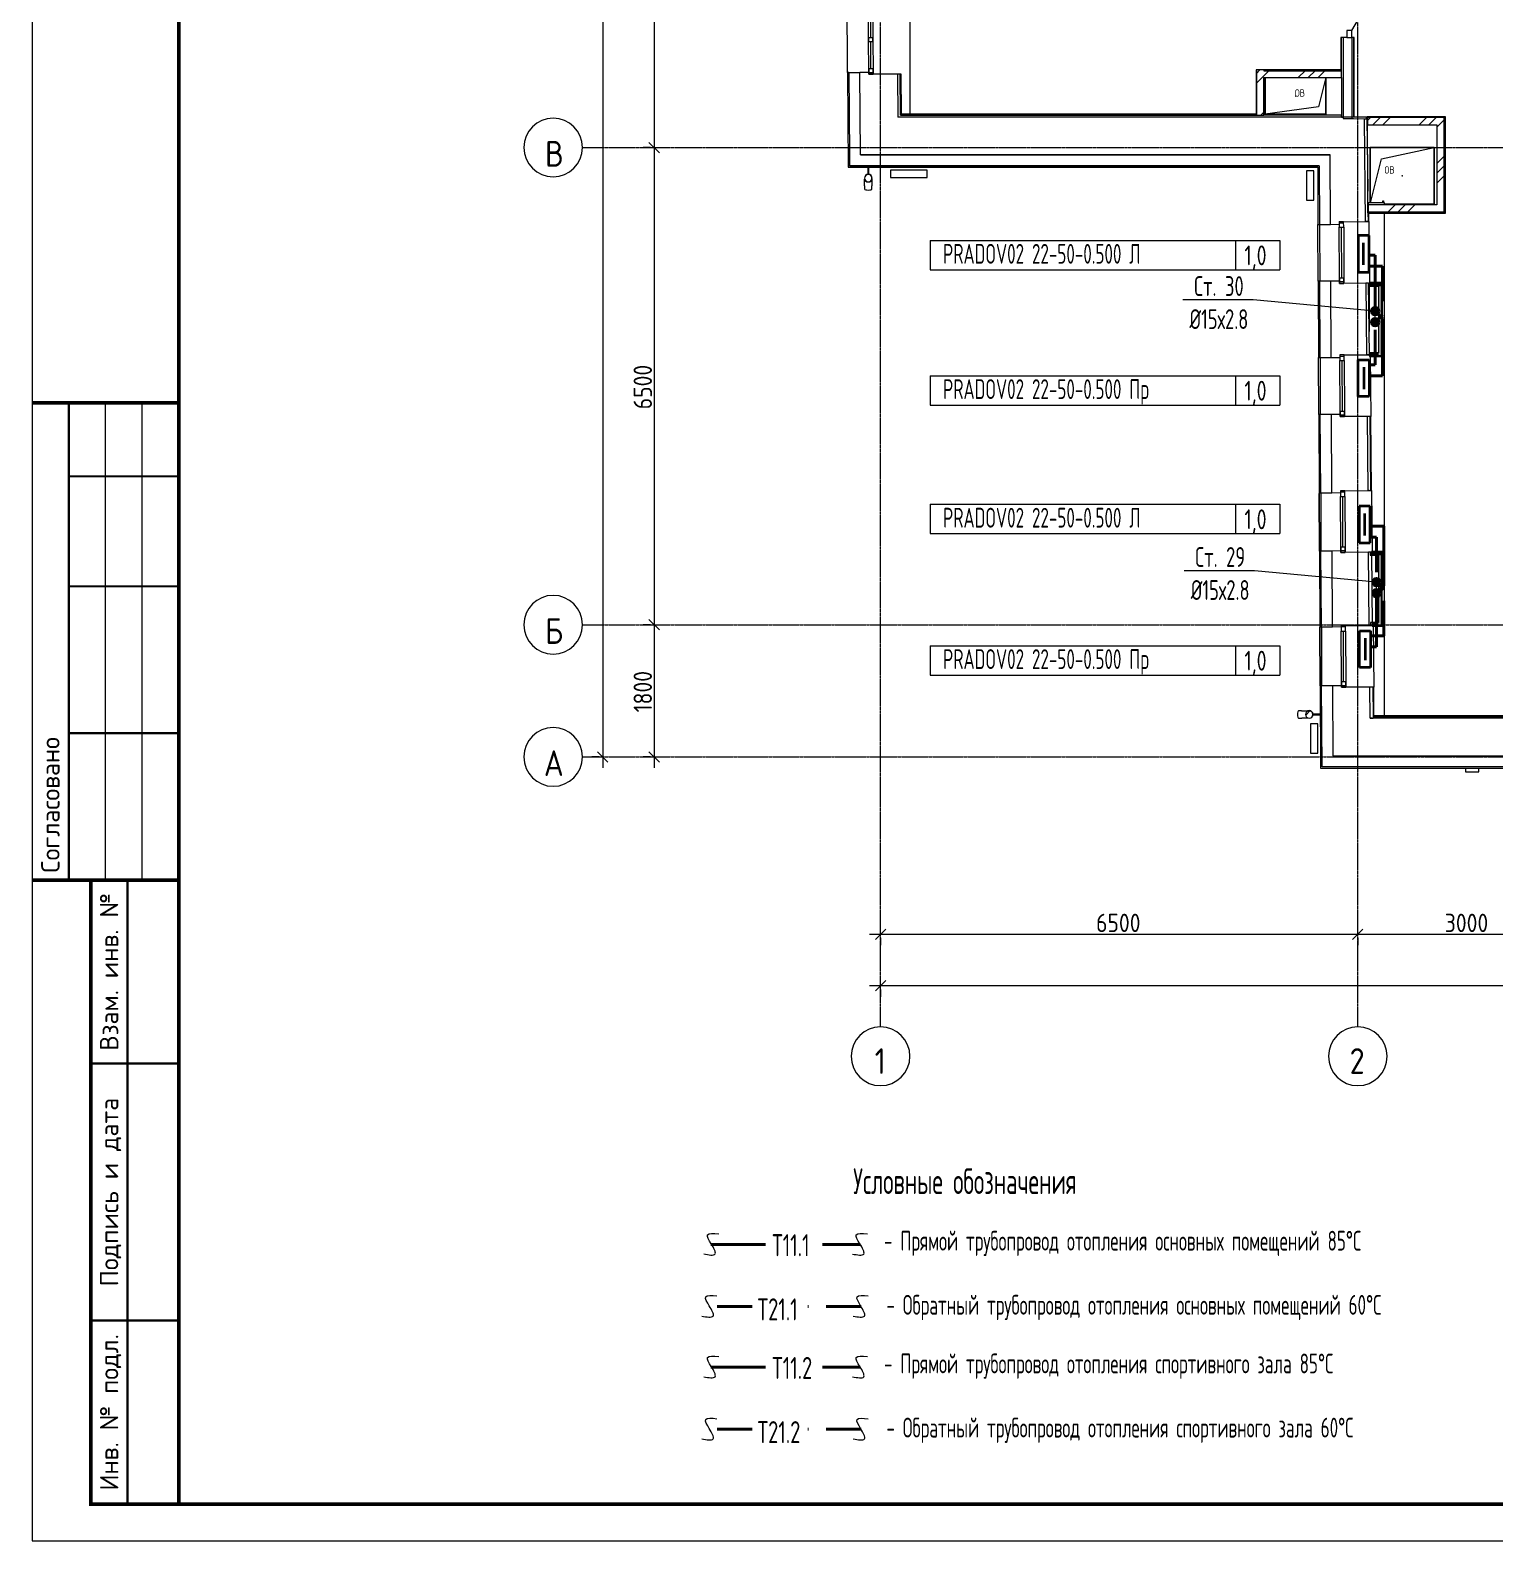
# Model space of a CAD drawing. Header units: millimetres. Extents: x -3929 to 624051, y 52832 to 514950.
# Drawn here: x 153576 to 173525, y 313246 to 333822 of the extents above; entities that cross this region are included whole.
import ezdxf
from ezdxf import colors
from ezdxf.entities.mleader import LeaderData, LeaderLine
from ezdxf.enums import TextEntityAlignment as Align
from ezdxf.math import Vec2, Vec3

# ---------------------------------------------------------------- set-up
doc = ezdxf.new("R2010")
doc.units = ezdxf.units.MM
doc.linetypes.add('ADSK_Линия сетки', pattern=[25, 20, -2.5, 0, -2.5])
doc.linetypes.add('Hidden', pattern=[7.14375, 4.7625, -2.38125])
for name, color, linetype in [('9_Форматы', 7, 'Continuous'), ('ПРИБОРЫ', 3, 'Continuous'), ('статистика приборов', 252, 'Continuous'), ('стояки', 7, 'Continuous')]:
    doc.layers.add(name, color=color, linetype=linetype)
for name, color, linetype, lineweight in [('_ Окна', 7, 'Continuous', 9), ('_надписи ОВ', 7, 'Continuous', 20), ('Аннотация', 7, 'Continuous', 18), ('Двери', 7, 'Continuous', 9), ('Обобщенные модели', 7, 'Continuous', 18), ('ОВ-О-Оборудование', 32, 'Continuous', 35), ('ОВ-рамка', 7, 'Continuous', 30), ('ОВ-ТЕКСТ', 7, 'Continuous', 25), ('Окна', 7, 'Continuous', 9), ('Оси', 253, 'Continuous', 9), ('Перекрытие', 7, 'Continuous', 18), ('Размеры', 7, 'Continuous', 9), ('Стены внутренние', 7, 'Continuous', 18), ('Стены наружные', 7, 'Continuous', 18), ('Стены несущие', 7, 'Continuous', 30), ('Стены отделка', 7, 'Continuous', 30), ('Стены перегородки', 7, 'Continuous', 30), ('Стены штриховка', 7, 'Continuous', 9)]:
    doc.layers.add(name, color=color, linetype=linetype, lineweight=lineweight)
for name, color, linetype, true_color in [('т11.1', 1, 'Continuous', 0xff0000), ('т11.2', 7, 'Continuous', 0x6d366d), ('т21.1', 5, 'Continuous', 0x0000ff), ('т21.2', 7, 'Continuous', 0x004285)]:
    doc.layers.add(name, color=color, linetype=linetype, true_color=true_color)
doc.styles.add('GOST Common', font='GOST_Common.ttf', dxfattribs={"width": 0.9, "height": 350})
doc.styles.add('GOST Common_1', font='GOST_Common.ttf', dxfattribs={"width": 0.9, "height": 250})
doc.styles.add('GOST Common_4', font='GOST_Common.ttf', dxfattribs={"width": 0.9, "height": 200})
doc.styles.add('ГОСТ', font='isocpeur.ttf', dxfattribs={"width": 0.8, "height": 250})
doc.styles.add('СТИЛЬ', font='simplex.shx', dxfattribs={"width": 0.65})

# ---------------------------------------------------------------- blocks, each defined once
blk = doc.blocks.new('*U2935')
at = {"layer": 'ОВ-О-Оборудование', "color": 32, "ltscale": 0.1, "true_color": 0xcd6928}
for p, q in [((250, 75), (-250, 75)), ((-250, 75), (-250, -75)), ((-150, 0), (150, 0)), ((250, -75), (250, 75)), ((-250, -75), (250, -75))]:
    blk.add_line(p, q, dxfattribs=at)
blk = doc.blocks.new('3 этаж')
at = {"layer": 'Стены внутренние', "lineweight": 0}
for points in [[(362681, -79880), (362721, -79880), (362721, -79840), (362551, -79840), (362551, -79880), (362648, -79880)], [(362720, -80828), (362721, -80828), (362721, -79880), (362681, -79880), (362681, -80828)], [(362681, -80828), (362681, -80788), (362556, -80788), (362556, -80814), (362553, -80815), (362553, -80828), (362660, -80828)], [(362625, -83545), (362720, -83545), (362720, -83505), (362584, -83505), (362585, -83545), (362594, -83545)], [(362720, -84500), (362720, -83545), (362680, -83545), (362680, -84500), (362685, -84500)], [(362656, -84500), (362680, -84500), (362680, -84460), (362594, -84460), (362594, -84499), (362594, -84500)]]:
    blk.add_hatch(color=253, dxfattribs=at).paths.add_polyline_path(points)
at = {"color": 253, "linetype": 'ByBlock', "lineweight": 0}
for p, q in [((352743, -77922), (352885, -78063)), ((352885, -78063), (352743, -77922)), ((352743, -84422), (352885, -84563)), ((352885, -84563), (352743, -84422)), ((352043, -86222), (352185, -86363)), ((352743, -86222), (352885, -86363)), ((355968, -88637), (355827, -88779)), ((362327, -88779), (362468, -88637)), ((362468, -88637), (362327, -88779)), ((355968, -89337), (355827, -89479))]:
    blk.add_line(p, q, dxfattribs=at)
at = {"layer": '_ Окна', "color": 253, "lineweight": 0}
for p, q in [((355764, -76493), (355759, -75673)), ((355734, -76493), (355794, -76493)), ((355734, -76553), (355734, -76493)), ((355794, -76493), (355794, -76553)), ((355794, -76553), (355734, -76553)), ((355767, -76913), (355764, -76553)), ((355737, -76913), (355797, -76913)), ((355737, -76993), (355737, -76913)), ((355797, -76913), (355797, -76993)), ((355797, -76973), (355737, -76973)), ((355797, -76993), (355737, -76993)), ((362205, -79002), (362145, -79002)), ((362145, -79002), (362146, -79078)), ((362206, -79078), (362205, -79002)), ((362205, -79022), (362145, -79022)), ((362146, -79078), (362206, -79078)), ((362179, -79766), (362176, -79078)), ((362149, -79766), (362209, -79766)), ((362149, -79842), (362149, -79766)), ((362209, -79822), (362149, -79822)), ((362209, -79766), (362209, -79842)), ((362209, -79842), (362149, -79842)), ((362214, -80817), (362154, -80817)), ((362154, -80817), (362154, -80893)), ((362214, -80837), (362154, -80837)), ((362214, -80893), (362214, -80817)), ((362154, -80893), (362214, -80893)), ((362188, -81581), (362184, -80893)), ((362158, -81581), (362218, -81581)), ((362158, -81657), (362158, -81581)), ((362218, -81637), (362158, -81637)), ((362218, -81657), (362158, -81657)), ((362218, -81581), (362218, -81657)), ((362223, -82667), (362163, -82667)), ((362163, -82667), (362163, -82743)), ((362223, -82687), (362163, -82687)), ((362223, -82743), (362223, -82667)), ((362163, -82743), (362223, -82743)), ((362196, -83431), (362193, -82743)), ((362166, -83431), (362226, -83431)), ((362167, -83507), (362166, -83431)), ((362227, -83487), (362167, -83487)), ((362227, -83507), (362167, -83507)), ((362226, -83431), (362227, -83507)), ((362231, -84502), (362171, -84502)), ((362171, -84502), (362172, -84578)), ((362232, -84522), (362172, -84522)), ((362232, -84578), (362231, -84502)), ((362172, -84578), (362232, -84578)), ((362205, -85266), (362202, -84578)), ((362175, -85266), (362235, -85266)), ((362175, -85342), (362175, -85266)), ((362235, -85322), (362175, -85322)), ((362235, -85342), (362175, -85342)), ((362235, -85266), (362235, -85342))]:
    blk.add_line(p, q, dxfattribs=at)
at = {"layer": 'Двери', "color": 253, "lineweight": 0}
for p, q in [((362318, -76398), (362466, -76143)), ((362318, -76398), (362248, -76398)), ((362248, -76398), (362248, -76493)), ((362248, -76493), (362318, -76493)), ((362318, -76493), (362318, -76398))]:
    blk.add_line(p, q, dxfattribs=at)
at = {"layer": 'Обобщенные модели', "color": 253, "lineweight": 0}
for p, q in [((361138, -77539), (361138, -77039)), ((361138, -77039), (361138, -77539)), ((361965, -77039), (361865, -77439)), ((361965, -77039), (361965, -77539)), ((361965, -77539), (361965, -77039)), ((361865, -77439), (361138, -77539)), ((361965, -77539), (361138, -77539)), ((361138, -77539), (361965, -77539)), ((362568, -78746), (362568, -77992)), ((362568, -77992), (363438, -77992)), ((363438, -77992), (362568, -77992)), ((362568, -77992), (362568, -78746)), ((362572, -78746), (362722, -78146)), ((362722, -78146), (363438, -77992)), ((363438, -77992), (363438, -78762)), ((363438, -78762), (363438, -77992)), ((355726, -78259), (355726, -78358)), ((355736, -78358), (355736, -78259)), ((355681, -78424), (355681, -78422)), ((355681, -78427), (355681, -78424)), ((355681, -78430), (355681, -78427)), ((355681, -78433), (355681, -78430)), ((355681, -78436), (355681, -78433)), ((355681, -78440), (355681, -78436)), ((355681, -78444), (355681, -78440)), ((355681, -78448), (355681, -78444)), ((355681, -78452), (355681, -78448)), ((355681, -78456), (355681, -78452)), ((355681, -78461), (355681, -78456)), ((355681, -78465), (355681, -78461)), ((355681, -78470), (355681, -78465)), ((355681, -78475), (355681, -78470)), ((355681, -78480), (355681, -78475)), ((355681, -78485), (355681, -78480)), ((355681, -78490), (355681, -78485)), ((355681, -78496), (355681, -78490)), ((355681, -78501), (355681, -78496)), ((355681, -78507), (355681, -78501)), ((355681, -78512), (355681, -78507)), ((355681, -78512), (355681, -78555)), ((355781, -78422), (355781, -78423)), ((355781, -78423), (355781, -78426)), ((355781, -78426), (355781, -78429)), ((355781, -78429), (355781, -78432)), ((355781, -78432), (355781, -78435)), ((355781, -78435), (355781, -78438)), ((355781, -78438), (355781, -78442)), ((355781, -78442), (355781, -78446)), ((355781, -78446), (355781, -78450)), ((355781, -78450), (355781, -78454)), ((355781, -78454), (355781, -78459)), ((355781, -78459), (355781, -78463)), ((355781, -78463), (355781, -78468)), ((355781, -78468), (355781, -78473)), ((355781, -78473), (355781, -78478)), ((355781, -78478), (355781, -78483)), ((355781, -78483), (355781, -78488)), ((355781, -78488), (355781, -78493)), ((355781, -78493), (355781, -78499)), ((355781, -78499), (355781, -78504)), ((355781, -78504), (355781, -78510)), ((355781, -78510), (355781, -78512)), ((355781, -78555), (355781, -78512)), ((363438, -78762), (362764, -78762)), ((362764, -78762), (363438, -78762)), ((361633, -85665), (361591, -85665)), ((361591, -85765), (361634, -85765)), ((361633, -85665), (361639, -85665)), ((361636, -85765), (361634, -85765)), ((361642, -85765), (361636, -85765)), ((361639, -85665), (361645, -85665)), ((361647, -85765), (361642, -85765)), ((361645, -85665), (361650, -85665)), ((361653, -85765), (361647, -85765)), ((361650, -85665), (361655, -85665)), ((361658, -85765), (361653, -85765)), ((361655, -85665), (361661, -85665)), ((361663, -85765), (361658, -85765)), ((361661, -85665), (361666, -85665)), ((361668, -85765), (361663, -85765)), ((361666, -85665), (361671, -85665)), ((361673, -85765), (361668, -85765)), ((361671, -85665), (361676, -85665)), ((361678, -85765), (361673, -85765)), ((361676, -85665), (361681, -85664)), ((361683, -85764), (361678, -85765)), ((361681, -85664), (361685, -85664)), ((361688, -85764), (361683, -85764)), ((361685, -85664), (361690, -85664)), ((361692, -85764), (361688, -85764)), ((361690, -85664), (361694, -85664)), ((361696, -85764), (361692, -85764)), ((361694, -85664), (361698, -85664)), ((361700, -85764), (361696, -85764)), ((361698, -85664), (361702, -85664)), ((361704, -85764), (361700, -85764)), ((361702, -85664), (361706, -85664)), ((361708, -85764), (361704, -85764)), ((361706, -85664), (361709, -85664)), ((361711, -85764), (361708, -85764)), ((361709, -85664), (361713, -85664)), ((361715, -85764), (361711, -85764)), ((361713, -85664), (361716, -85664)), ((361718, -85764), (361715, -85764)), ((361716, -85664), (361719, -85664)), ((361720, -85764), (361718, -85764)), ((361719, -85664), (361722, -85664)), ((361723, -85764), (361720, -85764)), ((361722, -85664), (361724, -85664)), ((361724, -85764), (361723, -85764)), ((361887, -85709), (361788, -85709)), ((361788, -85719), (361887, -85719))]:
    blk.add_line(p, q, dxfattribs=at)
at = {"layer": 'Обобщенные модели', "color": 253, "linetype": 'Continuous', "lineweight": 0}
blk.add_line((361689, -85723), (361747, -85665), dxfattribs=at)
at = {"layer": 'Обобщенные модели', "color": 253, "lineweight": 0}
for centre, radius, start, end in [((361551, -77289), 2.5, 0, 180), ((361551, -77289), 2.5, 120, 180), ((361551, -77289), 2.5, 180, 0), ((361551, -77289), 2.5, 240, 345), ((361551, -77289), 2.5, 15, 90), ((355731, -78409), 52, 90, 270), ((355731, -78409), 50, 90, 270), ((355731, -78409), 52, 270, 90), ((355731, -78409), 50, 270, 90), ((363003, -78377), 2.5, 0, 180), ((363003, -78377), 2.5, 60, 165), ((363003, -78377), 2.5, 180, 0), ((363003, -78377), 2.5, 195, 270), ((363003, -78377), 2.5, 300, 0), ((361737, -85714), 52, 0.2725, 180.2725), ((361737, -85714), 52, 180.2725, 0.2725), ((361737, -85714), 50, 0.2725, 180.2725), ((361737, -85714), 50, 180.2725, 0.2725)]:
    blk.add_arc(centre, radius, start, end, dxfattribs=at)
for centre, major_axis, start_param, end_param in [((355731, -78555), (50, 0), 3.141593, 4.712389), ((355731, -78555), (50, 0), 4.712389, 6.283185), ((361591, -85715), (0.2, -50), 3.141593, 4.712389), ((361591, -85715), (0.2, -50), 4.712389, 6.283185)]:
    blk.add_ellipse(centre, major_axis=major_axis, ratio=0.309017, start_param=start_param, end_param=end_param, dxfattribs=at)
at = {"layer": 'Окна', "color": 253, "lineweight": 0}
for p, q in [((355734, -76493), (355729, -75673)), ((355789, -75673), (355794, -76493)), ((355734, -76493), (355734, -76553)), ((355794, -76553), (355794, -76493)), ((355737, -76913), (355734, -76553)), ((355794, -76553), (355797, -76913)), ((355737, -76913), (355737, -76993)), ((355797, -76993), (355797, -76913)), ((355737, -76993), (355797, -76993)), ((362145, -79002), (362146, -79078)), ((362205, -79002), (362145, -79002)), ((362206, -79078), (362205, -79002)), ((362149, -79766), (362146, -79078)), ((362206, -79078), (362209, -79766)), ((362149, -79766), (362149, -79842)), ((362209, -79842), (362209, -79766)), ((362149, -79842), (362209, -79842)), ((362154, -80817), (362154, -80893)), ((362214, -80817), (362154, -80817)), ((362214, -80893), (362214, -80817)), ((362158, -81581), (362154, -80893)), ((362214, -80893), (362218, -81581)), ((362158, -81581), (362158, -81657)), ((362158, -81657), (362218, -81657)), ((362218, -81657), (362218, -81581)), ((362163, -82667), (362163, -82743)), ((362223, -82667), (362163, -82667)), ((362223, -82743), (362223, -82667)), ((362166, -83431), (362163, -82743)), ((362223, -82743), (362226, -83431)), ((362166, -83431), (362167, -83507)), ((362167, -83507), (362227, -83507)), ((362227, -83507), (362226, -83431)), ((362171, -84502), (362172, -84578)), ((362231, -84502), (362171, -84502)), ((362232, -84578), (362231, -84502)), ((362175, -85266), (362172, -84578)), ((362232, -84578), (362235, -85266)), ((362175, -85266), (362175, -85342)), ((362175, -85342), (362235, -85342)), ((362235, -85342), (362235, -85266))]:
    blk.add_line(p, q, dxfattribs=at)
at = {"layer": 'Оси', "color": 253, "linetype": 'ADSK_Линия сетки', "lineweight": 0}
for p, q in [((355898, -89970), (355898, -42177)), ((362398, -89970), (362398, -42931)), ((351839, -77992), (418403, -77992)), ((351839, -84492), (413046, -84492)), ((351839, -86292), (413046, -86292))]:
    blk.add_line(p, q, dxfattribs=at)
at = {"layer": 'Оси', "color": 253, "lineweight": 0}
for centre, start, end in [((351439, -77992), 90, 270), ((351439, -77992), 270, 90), ((351439, -84492), 90, 270), ((351439, -84492), 270, 90), ((351439, -86292), 90, 270), ((351439, -86292), 270, 90), ((355898, -90370), 0, 180), ((362398, -90370), 0, 180), ((355898, -90370), 180, 0), ((362398, -90370), 180, 0)]:
    blk.add_arc(centre, 400, start, end, dxfattribs=at)
at = {"layer": 'Перекрытие', "color": 253, "lineweight": 0}
for p, q in [((356300, -77537), (356300, -75182)), ((355797, -76986), (356165, -76986)), ((356165, -76986), (356165, -76991)), ((362764, -78746), (362538, -78746)), ((362538, -78746), (362538, -78774)), ((362764, -78774), (362764, -78746)), ((362764, -85734), (362764, -78884)), ((362553, -79880), (362553, -80498))]:
    blk.add_line(p, q, dxfattribs=at)
at = {"layer": 'Размеры', "color": 253, "lineweight": 0}
for p, q in [((352114, -43092), (352114, -86442)), ((352814, -73192), (352814, -78142)), ((352814, -77842), (352814, -84642)), ((352764, -77992), (352664, -77992)), ((352764, -77992), (352664, -77992)), ((352814, -84342), (352814, -86442)), ((352764, -84492), (352664, -84492)), ((352764, -84492), (352664, -84492)), ((352064, -86292), (351964, -86292)), ((352764, -86292), (352664, -86292)), ((355748, -88708), (362548, -88708)), ((355898, -88758), (355898, -88858)), ((362248, -88708), (365548, -88708)), ((362398, -88758), (362398, -88858)), ((362398, -88758), (362398, -88858)), ((355748, -89408), (417898, -89408)), ((355898, -89458), (355898, -89558))]:
    blk.add_line(p, q, dxfattribs=at)
at = {"layer": 'Стены внутренние', "color": 253, "linetype": 'Continuous', "lineweight": 0}
for p, q in [((361018, -76981), (361066, -76933)), ((361118, -77016), (361189, -76944)), ((361588, -77039), (361686, -76942)), ((361723, -77039), (361821, -76941)), ((361858, -77039), (361957, -76940)), ((361018, -77116), (361118, -77016)), ((361078, -77549), (361118, -77509)), ((362529, -77625), (362570, -77584)), ((362605, -77684), (362705, -77584)), ((362740, -77684), (362840, -77584)), ((363233, -77684), (363333, -77584)), ((363368, -77684), (363468, -77584)), ((363474, -77713), (363574, -77613)), ((363474, -78207), (363574, -78107)), ((363474, -78342), (363574, -78242)), ((363474, -78477), (363574, -78377)), ((362807, -78874), (362907, -78774)), ((362942, -78874), (363042, -78774)), ((363077, -78874), (363177, -78774)), ((363589, -78633), (363575, -78657)), ((363570, -78874), (363574, -78870))]:
    blk.add_line(p, q, dxfattribs=at)
at = {"layer": 'Стены внутренние', "color": 253, "lineweight": 0}
for p, q in [((362738, -78746), (362738, -78717)), ((362738, -78717), (362750, -78717)), ((362750, -78717), (362750, -78746)), ((362506, -79839), (362506, -79840)), ((362525, -81654), (362525, -81655)), ((362544, -83504), (362544, -83505)), ((362563, -85339), (362563, -85340))]:
    blk.add_line(p, q, dxfattribs=at)
at = {"layer": 'Стены наружные', "color": 253, "lineweight": 0}
for p, q in [((355448, -76968), (355439, -75204)), ((362550, -79000), (362558, -79828)), ((361858, -79813), (361854, -79038)), ((361855, -79038), (361854, -79038)), ((361859, -79813), (361855, -79038)), ((361875, -79038), (361879, -79813)), ((361859, -79813), (361858, -79813)), ((362546, -79840), (362551, -79840)), ((361867, -81628), (361863, -80853)), ((361864, -80853), (361863, -80853)), ((361868, -81628), (361864, -80853)), ((361884, -80853), (361888, -81628)), ((362569, -80840), (362577, -81655)), ((361868, -81628), (361867, -81628)), ((361876, -83488), (361872, -82704)), ((361872, -82704), (361873, -82704)), ((361873, -82693), (361877, -83488)), ((361893, -82693), (361897, -83488)), ((362587, -82665), (362596, -83493)), ((361877, -83488), (361876, -83488)), ((361884, -85323), (361881, -84523)), ((361881, -84523), (361882, -84523)), ((361882, -84518), (361885, -85323)), ((361902, -84518), (361905, -85323)), ((362606, -84512), (362615, -85340)), ((361885, -85323), (361884, -85323))]:
    blk.add_line(p, q, dxfattribs=at)
at = {"layer": 'Стены несущие', "color": 253, "lineweight": 0}
for p, q in [((361018, -76933), (361018, -77549)), ((361118, -76933), (361018, -76933)), ((361118, -76933), (361118, -76945)), ((362178, -76939), (361118, -76939)), ((362178, -77039), (362178, -76939)), ((355737, -76968), (355617, -76969)), ((355624, -78089), (355617, -76969)), ((356127, -76991), (355797, -76993)), ((356127, -76991), (356131, -77579)), ((361118, -77039), (362178, -77039)), ((361118, -77549), (361118, -77039)), ((361018, -77549), (361118, -77549)), ((362529, -77579), (356131, -77579)), ((362483, -77600), (362523, -77600)), ((362483, -77600), (362498, -78999)), ((362523, -77600), (362533, -78587)), ((362533, -78587), (362529, -77579)), ((363574, -77584), (362529, -77584)), ((362529, -77584), (362529, -77684)), ((362529, -77684), (363474, -77684)), ((363474, -77684), (363474, -78774)), ((363574, -78874), (363574, -77584)), ((355624, -78089), (362021, -78089)), ((362025, -79038), (362021, -78089)), ((363474, -78774), (362538, -78774)), ((362538, -78774), (362538, -78874)), ((362145, -79001), (362145, -79002)), ((362205, -79002), (362535, -79000)), ((362498, -78999), (362498, -78999)), ((362535, -78999), (362498, -78999)), ((362535, -79000), (362535, -78999)), ((362538, -78874), (363574, -78874)), ((362025, -79038), (362145, -79037)), ((362149, -79812), (362029, -79813)), ((362034, -80853), (362029, -79813)), ((362506, -79840), (362209, -79842)), ((362506, -79840), (362516, -80814)), ((362034, -80853), (362154, -80852)), ((362154, -80816), (362154, -80817)), ((362214, -80817), (362544, -80815)), ((362516, -80814), (362516, -80814)), ((362544, -80814), (362516, -80814)), ((362544, -80815), (362544, -80814)), ((362158, -81627), (362038, -81628)), ((362043, -82693), (362038, -81628)), ((362525, -81655), (362218, -81657)), ((362525, -81655), (362535, -82664)), ((362043, -82693), (362163, -82692)), ((362223, -82667), (362553, -82665)), ((362553, -82664), (362535, -82664)), ((362553, -82665), (362553, -82664)), ((362167, -83487), (362047, -83488)), ((362052, -84518), (362047, -83488)), ((362544, -83505), (362227, -83507)), ((362554, -84499), (362544, -83505)), ((362052, -84518), (362172, -84517)), ((362231, -84502), (362561, -84500)), ((362561, -84499), (362554, -84499)), ((362561, -84500), (362561, -84499)), ((362175, -85322), (362055, -85323)), ((362055, -85323), (362060, -86276)), ((362563, -85340), (362235, -85342)), ((362567, -85766), (362563, -85340)), ((369516, -85766), (362567, -85766)), ((362060, -86276), (370076, -86276))]:
    blk.add_line(p, q, dxfattribs=at)
at = {"layer": 'Стены отделка', "color": 253, "lineweight": 0}
for p, q in [((362198, -76493), (362166, -76493)), ((362166, -76493), (362166, -76933)), ((362178, -76598), (362178, -76493)), ((362318, -76493), (362318, -76493)), ((362350, -76493), (362318, -76493)), ((362338, -76493), (362338, -76598)), ((362350, -77579), (362350, -76493)), ((361012, -76935), (361012, -77537)), ((361018, -76933), (361014, -76933)), ((361024, -76945), (361018, -76945)), ((361024, -77549), (361024, -76945)), ((362166, -76933), (361118, -76933)), ((361118, -76945), (362178, -76945)), ((355468, -76968), (355448, -76968)), ((355448, -76968), (355455, -78259)), ((355467, -76970), (355617, -76969)), ((355468, -76970), (355468, -76968)), ((356179, -76991), (356127, -76991)), ((356182, -77537), (356179, -76991)), ((362178, -77039), (362178, -77580)), ((356130, -77549), (356131, -77549)), ((356131, -77549), (356131, -77579)), ((356170, -77549), (361018, -77549)), ((361012, -77537), (356182, -77537)), ((362178, -77549), (361118, -77549)), ((362178, -77579), (362178, -77549)), ((362178, -77580), (362198, -77580)), ((362318, -77597), (362338, -77597)), ((362518, -77581), (362338, -77577)), ((362338, -77597), (362518, -77601)), ((362518, -77601), (362518, -77581)), ((363591, -77572), (362528, -77572)), ((362528, -77572), (362529, -77579)), ((362529, -77584), (362529, -77584)), ((363591, -78884), (363591, -77572)), ((355474, -78089), (355475, -78239)), ((355475, -78239), (355474, -78089)), ((361871, -78089), (355624, -78089)), ((362021, -78089), (361871, -78090)), ((361871, -78090), (361871, -78089)), ((355455, -78259), (361852, -78259)), ((355475, -78239), (361872, -78239)), ((361852, -78239), (355475, -78239)), ((356535, -78302), (356035, -78302)), ((356035, -78302), (356035, -78402)), ((356535, -78402), (356535, -78302)), ((361798, -78310), (361698, -78310)), ((361698, -78310), (361698, -78710)), ((361798, -78710), (361798, -78310)), ((361872, -78239), (361852, -78239)), ((361852, -78259), (361855, -79038)), ((361872, -78239), (361875, -79038)), ((356035, -78402), (356535, -78402)), ((362536, -78882), (362533, -78587)), ((361698, -78710), (361798, -78710)), ((362498, -78999), (362498, -79000)), ((362535, -79000), (362550, -79000)), ((363574, -78872), (362536, -78872)), ((362538, -79000), (362538, -78999)), ((362548, -78884), (363591, -78884)), ((362550, -79000), (362548, -78884)), ((361855, -79038), (362025, -79038)), ((361859, -79813), (361864, -80853)), ((362029, -79813), (361859, -79813)), ((361884, -80853), (361879, -79813)), ((362731, -79828), (362558, -79828)), ((362558, -79828), (362558, -79840)), ((362733, -80838), (362733, -79830)), ((362546, -79840), (362506, -79840)), ((362556, -80815), (362546, -79840)), ((362551, -79840), (362551, -79880)), ((362551, -79840), (362721, -79840)), ((362551, -79880), (362681, -79880)), ((362681, -79880), (362681, -80788)), ((362721, -80828), (362721, -79840)), ((361864, -80853), (362034, -80853)), ((362516, -80814), (362516, -80815)), ((362544, -80815), (362556, -80815)), ((362681, -80788), (362553, -80788)), ((362553, -80788), (362553, -80828)), ((362721, -80828), (362553, -80828)), ((362556, -80828), (362557, -80840)), ((362557, -80840), (362731, -80840)), ((361868, -81628), (361873, -82693)), ((362038, -81628), (361868, -81628)), ((361893, -82693), (361888, -81628)), ((362577, -81655), (362525, -81655)), ((362587, -82665), (362577, -81655)), ((361873, -82693), (362043, -82693)), ((362535, -82664), (362535, -82665)), ((362553, -82665), (362587, -82665)), ((362575, -82665), (362575, -82664)), ((361877, -83488), (361882, -84518)), ((362047, -83488), (361877, -83488)), ((361902, -84518), (361897, -83488)), ((362584, -83505), (362544, -83505)), ((362569, -83505), (362569, -83545)), ((362569, -83505), (362720, -83505)), ((362730, -83493), (362584, -83493)), ((362584, -83493), (362584, -83505)), ((362584, -83505), (362594, -84512)), ((362720, -84500), (362720, -83505)), ((362732, -84510), (362732, -83495)), ((362569, -83545), (362680, -83545)), ((362680, -83545), (362680, -84460)), ((361882, -84518), (362052, -84518)), ((362554, -84499), (362554, -84500)), ((362561, -84500), (362594, -84500)), ((362680, -84460), (362570, -84460)), ((362570, -84460), (362570, -84500)), ((362720, -84500), (362570, -84500)), ((362594, -84512), (362730, -84512)), ((361885, -85323), (361891, -86446)), ((362055, -85323), (361885, -85323)), ((361911, -86426), (361905, -85323)), ((362615, -85340), (362563, -85340)), ((362619, -85746), (362615, -85340)), ((362567, -85766), (362607, -85766)), ((367325, -85734), (362607, -85734)), ((362607, -85766), (362607, -85766)), ((362619, -85746), (367337, -85746)), ((361852, -85843), (361752, -85843)), ((361752, -85843), (361752, -86243)), ((361852, -86243), (361852, -85843)), ((361752, -86243), (361852, -86243)), ((361891, -86446), (370246, -86446)), ((370226, -86426), (361911, -86426)), ((363867, -86446), (363867, -86496)), ((363867, -86496), (364047, -86496)), ((364047, -86496), (364047, -86446))]:
    blk.add_line(p, q, dxfattribs=at)
at = {"layer": 'Стены перегородки', "color": 253, "lineweight": 0}
for p, q in [((362198, -76493), (362198, -77597)), ((362248, -76493), (362198, -76493)), ((362318, -76493), (362318, -77597)), ((362198, -77597), (362318, -77597))]:
    blk.add_line(p, q, dxfattribs=at)
at = {"layer": 'Стены штриховка', "color": 253, "lineweight": 0}
for p, q in [((362168, -76493), (362168, -76935)), ((362348, -77579), (362348, -76493)), ((362178, -76939), (362178, -76598)), ((362338, -76598), (362338, -77579)), ((361014, -76933), (361012, -76933)), ((361012, -76933), (361012, -76935)), ((361018, -76935), (361012, -76935)), ((361014, -76933), (361014, -77539)), ((362168, -76935), (361118, -76935)), ((355467, -76970), (355474, -78089)), ((356170, -77549), (356167, -76991)), ((356180, -77539), (356177, -76991)), ((361014, -77539), (356180, -77539)), ((363589, -77574), (362528, -77574)), ((363589, -77584), (363574, -77584)), ((363589, -78884), (363589, -77572)), ((362536, -78882), (362538, -78999)), ((362546, -78882), (363589, -78882)), ((362548, -79000), (362546, -78882)), ((363574, -78872), (363589, -78872)), ((362733, -79830), (362558, -79830)), ((362731, -80840), (362731, -79828)), ((362733, -79828), (362731, -79828)), ((362733, -79830), (362733, -79828)), ((362567, -80838), (362733, -80838)), ((362567, -80840), (362567, -80838)), ((362731, -80840), (362733, -80840)), ((362733, -80840), (362733, -80838)), ((362575, -82664), (362565, -81655)), ((362585, -82665), (362575, -81655)), ((362594, -83495), (362594, -83493)), ((362732, -83495), (362594, -83495)), ((362730, -84512), (362730, -83493)), ((362732, -83493), (362730, -83493)), ((362732, -83495), (362732, -83493)), ((362604, -84510), (362732, -84510)), ((362604, -84512), (362604, -84510)), ((362730, -84512), (362732, -84512)), ((362732, -84512), (362732, -84510)), ((362603, -85340), (362607, -85746)), ((362617, -85746), (362613, -85340)), ((367327, -85736), (362607, -85736)), ((362607, -85746), (362619, -85746))]:
    blk.add_line(p, q, dxfattribs=at)
at = {"layer": 'Аннотация', "color": 253, "lineweight": 0, "style": 'GOST Common_4', "width": 0.9}
for p in [(361540, -77299), (362761, -78347)]:
    blk.add_text('ОВ', height=100, dxfattribs=at).set_placement(p)
at = {"layer": 'Оси', "color": 253, "lineweight": 0, "style": 'GOST Common', "width": 0.9}
for s, p in [('В', (351328, -78252)), ('Б', (351328, -84752)), ('А', (351312, -86552)), ('1', (355818, -90610)), ('2', (362287, -90610))]:
    blk.add_text(s, height=350, dxfattribs=at).set_placement(p)
at = {"layer": 'Размеры', "color": 253, "lineweight": 0, "style": 'GOST Common_1', "width": 0.9}
for s, p in [('6500', (352784, -81557)), ('1800', (352784, -85685))]:
    blk.add_text(s, height=250, rotation=90, dxfattribs=at).set_placement(p)
for s, p in [('6500', (358833, -88678)), ('3000', (363583, -88678))]:
    blk.add_text(s, height=250, dxfattribs=at).set_placement(p)
blk = doc.blocks.new('*U2998')
at = {"layer": '9_Форматы', "color": 7, "linetype": 'Continuous', "lineweight": 9, "ltscale": 100}
blk.add_lwpolyline([(5, -5), (5, 589), (-836, 589), (-836, -5)], close=True, dxfattribs=at)
at = {"layer": '9_Форматы', "color": 7, "linetype": 'Continuous', "lineweight": 9, "ltscale": 100, "const_width": 0.5}
blk.add_lwpolyline([(0, 0), (0, 584), (-816, 584), (-816, 0)], close=True, dxfattribs=at)
at = {"layer": '9_Форматы', "color": 7, "linetype": 'Continuous', "lineweight": 9, "ltscale": 100}
for points, const_width in [([(-816, 150), (-836, 150)], 0.5), ([(-831, 85), (-831, 150)], 0.3), ([(-816, 140), (-831, 140)], 0.3), ([(-816, 125), (-831, 125)], 0.3), ([(-816, 105), (-831, 105)], 0.3), ([(-816, 85), (-836, 85)], 0.5), ([(-816, 0), (-828, 0), (-828, 85), (-828, 85)], 0.5), ([(-823, 0), (-823, 85)], 0.3), ([(-828, 60), (-816, 60)], 0.3), ([(-828, 25), (-816, 25)], 0.3)]:
    blk.add_lwpolyline(points, dxfattribs=dict(at, const_width=const_width))
for points in [[(-826, 85), (-826, 150)], [(-821, 85), (-821, 150)], [(-821, 85), (-821, 150)]]:
    blk.add_lwpolyline(points, dxfattribs=at)
at = {"layer": '9_Форматы', "color": 7, "linetype": 'Continuous', "lineweight": 9, "ltscale": 100, "style": 'ГОСТ'}
blk.add_text('Согласовано', height=2.5, rotation=90, dxfattribs=at).set_placement((-832.25, 86))
for s, p in [('Взам. инв. №', (-825.5, 72.5)), ('Подпись и дата', (-825.5, 42.5)), ('Инв. № подл.', (-825.5, 12.5))]:
    blk.add_text(s, height=2.5, rotation=90, dxfattribs=at).set_placement(p, align=Align.MIDDLE_CENTER)

msp = doc.modelspace()

# ---------------------------------------------------------------- hatches: boundary and pattern name
at = {"layer": 'т11.1', "lineweight": 40}
h = msp.add_hatch(color=256, dxfattribs=at)
h.dxf.hatch_style = 1
h.paths.add_polyline_path([(171945.826, 329994.305, 1), (171845.826, 329994.305, 1)])
h = msp.add_hatch(color=256, dxfattribs=at)
h.dxf.hatch_style = 1
h.paths.add_polyline_path([(171963.374, 326154.347, 1), (171863.374, 326154.347, 1)])
at = {"layer": 'т21.1', "lineweight": 40, "ltscale": 50}
h = msp.add_hatch(color=256, dxfattribs=at)
h.dxf.hatch_style = 1
h.paths.add_polyline_path([(171945.826, 329844.305, 1), (171845.826, 329844.305, 1)])
h = msp.add_hatch(color=256, dxfattribs=at)
h.dxf.hatch_style = 1
h.paths.add_polyline_path([(171963.374, 326304.347, 1), (171863.374, 326304.347, 1)])

# ---------------------------------------------------------------- linework, layer by layer
at = {"layer": '_надписи ОВ', "ltscale": 10}
for points in [[(162750.761, 317152.522), (162904.944, 317152.624), (162853.13, 317292.393), (162803.774, 317414.575), (162954.478, 317426.741)], [(164775.541, 317152.149), (164929.725, 317152.252), (164877.91, 317292.02), (164828.555, 317414.203), (164979.258, 317426.369)], [(162723.761, 316307.133), (162877.944, 316307.236), (162826.13, 316447.005), (162776.774, 316569.187), (162927.478, 316581.353)], [(164785.155, 316306.759), (164939.338, 316306.861), (164887.524, 316446.63), (164838.168, 316568.813), (164988.872, 316580.979)], [(162750.761, 315480.316), (162904.944, 315480.419), (162853.13, 315620.187), (162803.774, 315742.37), (162954.478, 315754.536)], [(164775.541, 315479.944), (164929.725, 315480.046), (164877.91, 315619.815), (164828.555, 315741.997), (164979.258, 315754.163)], [(162723.761, 314634.928), (162877.944, 314635.031), (162826.13, 314774.799), (162776.774, 314896.982), (162927.478, 314909.148)], [(164785.155, 314634.554), (164939.338, 314634.656), (164887.524, 314774.425), (164838.168, 314896.607), (164988.872, 314908.773)]]:
    msp.add_spline(points, degree=3, dxfattribs=at)
at = {"layer": 'ПРИБОРЫ', "color": 7, "lineweight": 15}
for p, q in [((165835.623, 330959.303), (170595.243, 330959.303)), ((165835.623, 330959.303), (170595.243, 330959.303)), ((165835.623, 330959.303), (165835.623, 330559.303)), ((169995.243, 330959.303), (169995.243, 330559.303)), ((170595.243, 330959.303), (170595.243, 330559.303)), ((165835.623, 330559.303), (170595.243, 330559.303)), ((165835.623, 329116.101), (170595.243, 329116.101)), ((165835.623, 329116.101), (170595.243, 329116.101)), ((165835.623, 329116.101), (165835.623, 328716.101)), ((169995.243, 329116.101), (169995.243, 328716.101)), ((170595.243, 329116.101), (170595.243, 328716.101)), ((165835.623, 328716.101), (170595.243, 328716.101)), ((165835.623, 327364.488), (170595.243, 327364.488)), ((165835.623, 327364.488), (170595.243, 327364.488)), ((165835.623, 327364.488), (165835.623, 326964.488)), ((169995.243, 327364.488), (169995.243, 326964.488)), ((170595.243, 327364.488), (170595.243, 326964.488)), ((165835.623, 326964.488), (170595.243, 326964.488)), ((165835.623, 325438.567), (170595.243, 325438.567)), ((165835.623, 325438.567), (170595.243, 325438.567)), ((165835.623, 325438.567), (165835.623, 325038.567)), ((169995.243, 325438.567), (169995.243, 325038.567)), ((170595.243, 325438.567), (170595.243, 325038.567)), ((165835.623, 325038.567), (170595.243, 325038.567))]:
    msp.add_line(p, q, dxfattribs=at)
at = {"layer": 'т11.1', "lineweight": 40}
for p, q in [((171816.774, 330757.159), (171896.429, 330757.159)), ((171896.429, 330757.159), (171895.826, 329994.305)), ((171895.826, 329994.305), (171996.824, 329893.308)), ((171996.824, 329114.706), (171996.824, 329893.308)), ((171816.774, 329114.706), (171996.824, 329114.706)), ((171834.322, 327067.201), (172014.372, 327067.201)), ((172014.372, 327067.201), (172014.372, 326255.345)), ((171913.374, 326154.347), (172014.372, 326255.345)), ((171913.977, 325424.827), (171913.401, 326154.373)), ((171834.322, 325424.827), (171913.977, 325424.827)), ((163591.215, 317283.196), (162848.936, 317283.327)), ((164883.33, 317282.953), (164369.363, 317283.067))]:
    msp.add_line(p, q, dxfattribs=at)
for centre in [(171895.826, 329994.305), (171913.374, 326154.347)]:
    msp.add_circle(centre, 50, dxfattribs=at)
at = {"layer": 'т11.2', "lineweight": 40}
for p, q in [((163591.215, 315610.991), (162848.936, 315611.122)), ((164883.33, 315610.748), (164369.363, 315610.862))]:
    msp.add_line(p, q, dxfattribs=at)
at = {"layer": 'т21.1', "linetype": 'Hidden', "lineweight": 40, "ltscale": 100}
for p, q in [((171816.774, 330607.159), (171996.824, 330607.159)), ((171996.824, 330607.159), (171996.824, 329945.303)), ((171895.826, 329844.305), (171996.824, 329945.303)), ((171896.31, 329264.786), (171895.853, 329844.332)), ((171816.774, 329264.786), (171896.31, 329264.786)), ((171834.322, 326917.201), (171913.858, 326917.201)), ((171913.858, 326917.201), (171913.374, 326304.347)), ((171913.374, 326304.347), (172014.372, 326203.349)), ((172014.372, 325574.827), (172014.372, 326203.349)), ((171834.322, 325574.827), (172014.372, 325574.827)), ((163409.489, 316437.809), (162831.55, 316437.937)), ((164892.944, 316437.563), (164166.113, 316437.842))]:
    msp.add_line(p, q, dxfattribs=at)
at = {"layer": 'т21.1', "lineweight": 40, "ltscale": 50}
for centre in [(171895.826, 329844.305), (171913.374, 326304.347)]:
    msp.add_circle(centre, 50, dxfattribs=at)
at = {"layer": 'т21.2', "linetype": 'Hidden', "lineweight": 40, "ltscale": 100}
for p, q in [((163409.489, 314765.604), (162831.55, 314765.732)), ((164892.944, 314765.357), (164166.113, 314765.637))]:
    msp.add_line(p, q, dxfattribs=at)

# ---------------------------------------------------------------- block references
at = {"layer": 'ОВ-О-Оборудование', "ltscale": 10, "rotation": 90.00000000000001}
for p in [(171737.79, 330777.671), (171754.956, 327087.713)]:
    msp.add_blockref('*U2935', p, dxfattribs=at)
at = {"layer": 'ОВ-О-Оборудование', "ltscale": 10, "xscale": -1, "rotation": 90}
for p in [(171741.165, 329081.369), (171758.713, 325391.41)]:
    msp.add_blockref('*U2935', p, dxfattribs=at)
at = {"layer": 'ОВ-рамка', "ltscale": 100, "transparency": 33554687, "xscale": 100, "yscale": 100, "zscale": 100}
msp.add_blockref('*U2998', (237201.455, 313745.999), dxfattribs=at)
at = {"layer": 'стояки', "color": 5, "lineweight": 40}
msp.add_blockref('3 этаж', (-190738.98, 410215.433), dxfattribs=at)

# ---------------------------------------------------------------- texts
at = {"layer": '_надписи ОВ', "ltscale": 10, "style": 'СТИЛЬ', "width": 0.6}
for s, height, p in [('Условные обозначения', 350, (164786.168, 317968.866)), ('- Прямой трубопровод отопления основных помещений 85%%DС', 270, (165206.063, 317198.116)), ('- Обратный трубопровод отопления основных помещений 60%%DС', 270, (165239.308, 316325.086)), ('- Прямой трубопровод отопления спортивного зала 85%%DС', 270, (165206.063, 315525.91)), ('- Обратный трубопровод отопления спортивного зала 60%%DС', 270, (165239.308, 314652.88))]:
    msp.add_text(s, height=height, dxfattribs=at).set_placement(p)
at = {"layer": '_надписи ОВ', "ltscale": 10, "char_height": 300, "width": 16480.02357, "attachment_point": 1, "line_spacing_factor": 0.7, "style": 'СТИЛЬ'}
for s, insert in [('Т11.1', (163682.63, 317422.341)), ('Т21.1 ', (163483.53, 316548.372)), ('Т11.2', (163682.63, 315750.136)), ('Т21.2 ', (163483.53, 314876.167))]:
    msp.add_mtext(s, dxfattribs=dict(at, insert=insert))
at = {"layer": 'статистика приборов', "color": 7, "style": 'СТИЛЬ', "width": 0.6}
for s, p in [('PRADOV02 22-50-0.500 Л      ', (166010.235, 330641.156)), ('PRADOV02 22-50-0.500 Пр      ', (166010.235, 328797.955)), ('PRADOV02 22-50-0.500 Л      ', (166010.235, 327046.341)), ('PRADOV02 22-50-0.500 Пр      ', (166010.235, 325120.42))]:
    msp.add_text(s, height=270, dxfattribs=at).set_placement(p)
at = {"layer": 'статистика приборов', "color": 7, "style": 'СТИЛЬ', "width": 0.7}
for p in [(170266.309, 330619.754), (170266.309, 328776.553), (170266.309, 327024.94), (170266.309, 325099.018)]:
    msp.add_text('1,0', height=270, dxfattribs=at).set_placement(p, align=Align.CENTER)

# ---------------------------------------------------------------- leaders
at = {"layer": 'ОВ-ТЕКСТ', "color": 7}
ml = msp.add_multileader_mtext('Standard', dxfattribs=at)
ml.set_content('\\A1;Ст. 30^J%%C15х2.8 ', color=7, style='СТИЛЬ')
ml.set_leader_properties(color=7, lineweight=18)
ml.build(insert=Vec2(0, 0))
ml.multileader.update_dxf_attribs({"text_left_attachment_type": 6, "text_right_attachment_type": 6, "dogleg_length": 0.36, "arrow_head_size": 0.126})
ctx = ml.context
ctx.base_point, ctx.char_height, ctx.arrow_head_size, ctx.landing_gap_size, ctx.plane_origin = Vec3(169299.353, 330147.606), 270, 0.126, 0.063, Vec3(175920.266, 326041.52)
ctx.left_attachment, ctx.right_attachment, ctx.text_align_type = 6, 6, 1
notes = []
notes.append((ctx, [(1, (1, 1, 0), (170235.731, 330147.606), (-1, 0), 0.252, [(0, [(171895.826, 329844.305), (171895.826, 329994.305)], 0, [])])]))
ctx.mtext.insert, ctx.mtext.width, ctx.mtext.alignment, ctx.mtext.flow_direction = Vec3(169767.416, 330471.606), 1404.14984, 2, 5
ml = msp.add_multileader_mtext('Standard', dxfattribs=at)
ml.set_content('\\A1;Ст. 29^J%%C15х2.8 ', color=7, style='СТИЛЬ')
ml.set_leader_properties(color=7, lineweight=18)
ml.build(insert=Vec2(0, 0))
ml.multileader.update_dxf_attribs({"text_left_attachment_type": 6, "text_right_attachment_type": 6, "dogleg_length": 0.36, "arrow_head_size": 0.126})
ctx = ml.context
ctx.base_point, ctx.char_height, ctx.arrow_head_size, ctx.landing_gap_size, ctx.plane_origin = Vec3(169316.901, 326457.648), 270, 0.126, 0.063, Vec3(175937.814, 322351.562)
ctx.left_attachment, ctx.right_attachment, ctx.text_align_type = 6, 6, 1
notes.append((ctx, [(1, (1, 1, 0), (170253.279, 326457.648), (-1, 0), 0.252, [(0, [(171913.374, 326154.347), (171913.374, 326304.347)], 0, [])])]))
ctx.mtext.insert, ctx.mtext.width, ctx.mtext.alignment, ctx.mtext.flow_direction = Vec3(169784.964, 326781.648), 1404.14984, 2, 5
for ctx, leaders in notes:
    for number, flags, end, landing, length, lines in leaders:
        leader = LeaderData()
        leader.index, (leader.has_last_leader_line, leader.has_dogleg_vector, leader.attachment_direction) = number, flags
        leader.last_leader_point, leader.dogleg_vector, leader.dogleg_length = Vec3(end), Vec3(landing), length
        for number, points, colour, breaks in lines:
            line = LeaderLine()
            line.index, line.vertices, line.color, line.breaks = number, Vec3.list(points), colors.encode_raw_color(colour), breaks
            leader.lines.append(line)
        ctx.leaders.append(leader)

doc.saveas('drawing.dxf')
